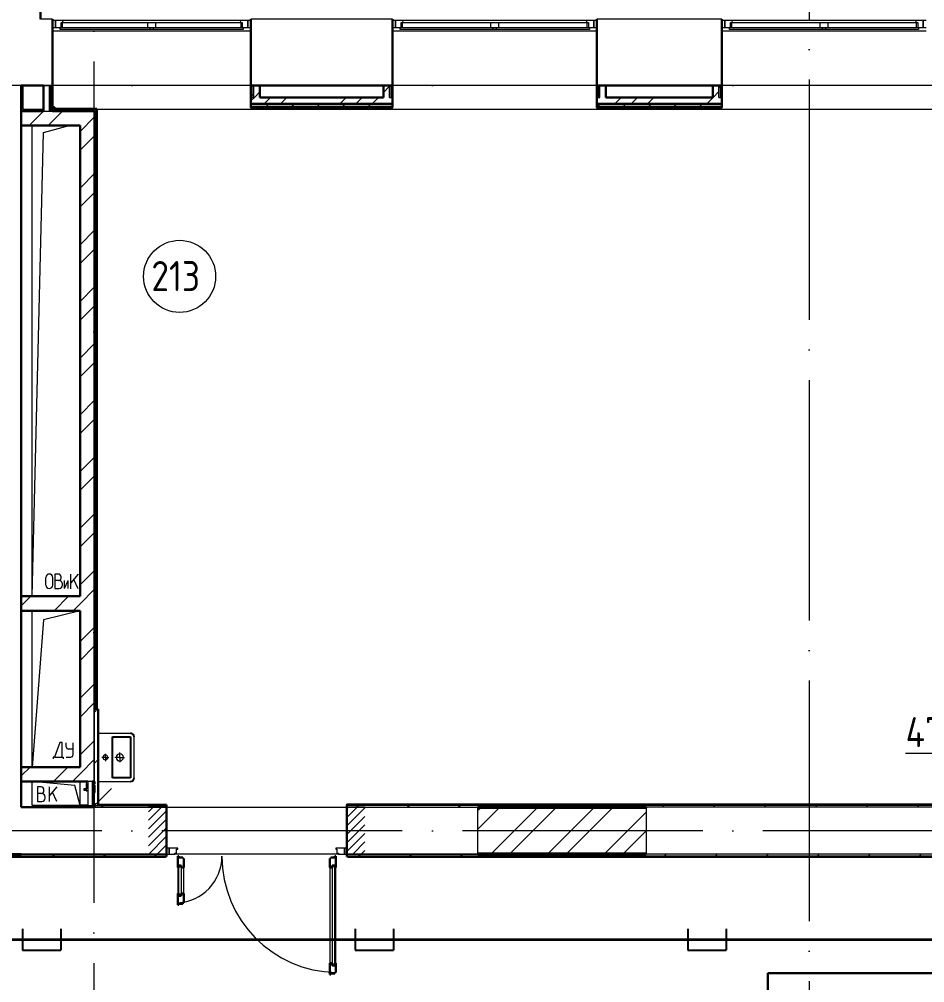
# Model space of a CAD drawing. Header units: millimetres. Extents: x -259793 to 503324, y -44556 to 93494.
# Drawn here: x 124865 to 132399, y -12900 to -4886 of the extents above; entities that cross this region are included whole.
import ezdxf
from ezdxf import colors
from ezdxf.entities.mleader import LeaderData, LeaderLine
from ezdxf.math import Vec2, Vec3

# ---------------------------------------------------------------- set-up
doc = ezdxf.new("R2010")
doc.units = ezdxf.units.MM
doc.linetypes.add('ADSK_Линия сетки', pattern=[25, 20, -2.5, 0, -2.5])
doc.linetypes.add('ADSK_Штриховая_ш2 п1_5', pattern=[4.5, 3, -1.5])
for name, color, linetype, lineweight in [('_ Окна', 7, 'Continuous', 9), ('RC-Выноски', 7, 'Continuous', 0), ('RC-Линии_связи-Адресные', 5, 'Continuous', 30), ('Двери', 252, 'Continuous', 9), ('Марки помещений', 252, 'Continuous', 20), ('Оборудование', 8, 'Continuous', 18), ('Ограждение', 252, 'Continuous', 9), ('Окна', 252, 'Continuous', 9), ('Оси', 252, 'Continuous', 9), ('Перекрытие', 252, 'Continuous', 18), ('Стены внутренние', 7, 'Continuous', 18), ('Стены наружные', 7, 'Continuous', 18), ('Стены штриховка', 7, 'Continuous', 9)]:
    doc.layers.add(name, color=color, linetype=linetype, lineweight=lineweight)
doc.layers.add('PDF _06 ТВ кабель эфирный', color=5, linetype='Continuous')
doc.layers.add('Узлы', color=7, linetype='Continuous')
doc.layers.add('Двери открывание', color=7, linetype='Continuous', lineweight=9, true_color=0xc0c0c0)
doc.styles.add('GOST Common_2', font='', dxfattribs={"width": 0.9, "height": 250})
doc.styles.add('Mipgost_5', font='', dxfattribs={"height": 250})
doc.styles.get('GOST Common_2').set_extended_font_data('GOST type B')
doc.styles.get('Mipgost_5').set_extended_font_data('Mipgost')

# ---------------------------------------------------------------- blocks, each defined once
blk = doc.blocks.new('2 этаж')
at = {"layer": 'Двери', "lineweight": 18, "true_color": 0x636466}
h = blk.add_hatch(dxfattribs=at)
h.set_pattern_fill('FP_2', color=251, angle=180, style=0, pattern_type=2)
h.set_pattern_definition([(225, (126956.006, -10039.253), (35.3553, -35.3553), [])])
h.paths.add_polyline_path([(127731, -10234.3), (127731, -9844.3), (127581, -9844.3), (127581, -10234.3)])
h.paths.add_polyline_path([(126081, -10234.3), (126081, -9844.3), (125931, -9844.3), (125931, -10234.3)])
at = {"color": 251, "lineweight": 18, "true_color": 0x636466}
for p, q in [((124961, -8089.3), (124961, -4174.3)), ((124961, -8089.3), (125056, -4232.4)), ((125056, -4232.4), (125269.3, -4174.3)), ((125075.7, -7995.3), (125075.7, -7932.7)), ((125133.1, -7995.3), (125133.1, -7932.7)), ((125179.9, -7904), (125149.9, -7904)), ((125149.9, -7904), (125149.9, -8024)), ((125203.2, -7937.3), (125203.2, -7927.3)), ((125344, -7906), (125284, -7977.5)), ((125284, -8026), (125284, -7906)), ((125183.2, -7957.3), (125149.9, -7957.3)), ((125213.2, -7997.3), (125213.2, -7987.3)), ((125232.3, -8024), (125261, -7957.3)), ((125232.3, -8024), (125232.3, -7957.3)), ((125261, -8024), (125261, -7957.3)), ((125344, -8026), (125308.1, -7948.9)), ((125149.9, -8024), (125186.5, -8024)), ((124961, -9509.3), (124961, -8209.3)), ((125361, -8209.3), (125055.6, -8285.4)), ((125055.6, -8285.4), (124961, -9509.3)), ((125191.7, -9306.7), (125147.8, -9426.6)), ((125211.3, -9306.7), (125191.7, -9306.7)), ((125211.2, -9426.7), (125211.3, -9306.7)), ((125245.4, -9340.1), (125245.5, -9306.8)), ((125302.8, -9360.2), (125265.4, -9360.2)), ((125302.7, -9406.9), (125302.9, -9306.9)), ((125137.8, -9426.6), (125137.8, -9441.6)), ((125147.8, -9426.6), (125137.8, -9426.6)), ((125147.8, -9426.6), (125211.2, -9426.7)), ((125211.2, -9426.7), (125221.2, -9426.8)), ((125221.2, -9426.8), (125221.1, -9441.8)), ((125245.3, -9426.8), (125282.7, -9426.9)), ((125315.8, -9664), (124961, -9629.3)), ((124961, -9829.3), (124961, -9629.3)), ((125037.2, -9675.5), (125007.2, -9675.5)), ((125007.2, -9675.5), (125007.2, -9795.5)), ((125167.2, -9675.5), (125107.2, -9747)), ((125107.2, -9795.5), (125107.2, -9675.5)), ((125361, -9829.3), (125315.8, -9664)), ((125040.5, -9728.8), (125007.2, -9728.8)), ((125060.5, -9708.8), (125060.5, -9698.8)), ((125070.5, -9768.8), (125070.5, -9758.8)), ((125167.2, -9795.5), (125131.2, -9718.4)), ((125361, -9829.3), (124961, -9829.3)), ((125007.2, -9795.5), (125043.8, -9795.5))]:
    blk.add_line(p, q, dxfattribs=at)
for centre, radius, start, end in [((125104.4, -7932.7), 28.7, 0, 180), ((125179.9, -7927.3), 23.3, 0, 90), ((125104.4, -7995.3), 28.7, 180, 0), ((125183.2, -7937.3), 20, 270, 0), ((125183.2, -7987.3), 30, 0, 90), ((125186.5, -7997.3), 26.7, 270, 0), ((125265.4, -9340.2), 20, 179.91297, 269.91297), ((125282.7, -9406.9), 20, 269.91297, 359.91297), ((125037.2, -9698.8), 23.3, 0, 90), ((125040.5, -9708.8), 20, 270, 0), ((125040.5, -9758.8), 30, 0, 90), ((125043.8, -9768.8), 26.7, 270, 0)]:
    blk.add_arc(centre, radius, start, end, dxfattribs=at)
at = {"layer": '_ Окна', "color": 251, "true_color": 0x636466}
for p, q in [((125156, -3299.3), (125131, -3299.3)), ((125131, -3357.3), (125156, -3357.3)), ((125156, -3357.3), (125156, -3299.3)), ((126781, -3299.3), (126756, -3299.3)), ((126756, -3299.3), (126756, -3357.3)), ((126756, -3357.3), (126781, -3357.3)), ((127986, -3299.3), (127961, -3299.3)), ((127961, -3357.3), (127986, -3357.3)), ((127986, -3357.3), (127986, -3299.3)), ((129661, -3299.3), (129636, -3299.3)), ((129636, -3299.3), (129636, -3357.3)), ((129636, -3357.3), (129661, -3357.3)), ((130726, -3299.3), (130701, -3299.3)), ((130701, -3357.3), (130726, -3357.3)), ((130726, -3357.3), (130726, -3299.3)), ((132401, -3299.3), (132376, -3299.3)), ((132376, -3299.3), (132376, -3357.3)), ((132376, -3357.3), (132401, -3357.3))]:
    blk.add_line(p, q, dxfattribs=at)
at = {"layer": '_ Окна', "color": 251, "lineweight": 18, "true_color": 0x636466}
for p, q in [((125215.5, -3299.3), (125156, -3299.3)), ((125156, -3299.3), (125156, -3357.3)), ((125156, -3357.3), (125194, -3357.3)), ((125202, -3357.3), (125202, -3316.3)), ((125202, -3316.3), (125214, -3316.3)), ((125220, -3316.3), (125215.5, -3299.3)), ((126696.6, -3299.3), (126692, -3316.3)), ((126756, -3299.3), (126696.6, -3299.3)), ((126698, -3316.3), (126710, -3316.3)), ((126710, -3316.3), (126710, -3357.3)), ((126718, -3357.3), (126756, -3357.3)), ((126756, -3357.3), (126756, -3299.3)), ((128045.5, -3299.3), (127986, -3299.3)), ((127986, -3299.3), (127986, -3357.3)), ((127986, -3357.3), (128024, -3357.3)), ((128032, -3357.3), (128032, -3316.3)), ((128032, -3316.3), (128044, -3316.3)), ((128050, -3316.3), (128045.5, -3299.3)), ((129576.6, -3299.3), (129572, -3316.3)), ((129636, -3299.3), (129576.6, -3299.3)), ((129578, -3316.3), (129590, -3316.3)), ((129590, -3316.3), (129590, -3357.3)), ((129598, -3357.3), (129636, -3357.3)), ((129636, -3357.3), (129636, -3299.3)), ((130785.5, -3299.3), (130726, -3299.3)), ((130726, -3299.3), (130726, -3357.3)), ((130726, -3357.3), (130764, -3357.3)), ((130772, -3357.3), (130772, -3316.3)), ((130772, -3316.3), (130784, -3316.3)), ((130790, -3316.3), (130785.5, -3299.3)), ((132316.6, -3299.3), (132312, -3316.3)), ((132376, -3299.3), (132316.6, -3299.3)), ((132318, -3316.3), (132330, -3316.3)), ((132330, -3316.3), (132330, -3357.3)), ((132338, -3357.3), (132376, -3357.3)), ((132376, -3357.3), (132376, -3299.3))]:
    blk.add_line(p, q, dxfattribs=at)
at = {"layer": 'Двери', "color": 251, "linetype": 'ADSK_Штриховая_ш2 п1_5', "true_color": 0x636466}
for p, q in [((126081, -9844.3), (125931, -9844.3)), ((126081, -10234.3), (126081, -9844.3)), ((127731, -9844.3), (127581, -9844.3)), ((127581, -9844.3), (127581, -10234.3)), ((125931, -10234.3), (126081, -10234.3)), ((127581, -10234.3), (127731, -10234.3))]:
    blk.add_line(p, q, dxfattribs=at)
at = {"layer": 'Двери', "color": 251, "true_color": 0x636466}
for p, q in [((126081, -10184.3), (126081, -10234.3)), ((126101, -10184.3), (126081, -10184.3)), ((126081, -10234.3), (126101, -10234.3)), ((126101, -10234.3), (126101, -10184.3)), ((126173, -10184.3), (126101, -10184.3)), ((126101, -10184.3), (126101, -10234.3)), ((126101, -10234.3), (126150, -10234.3)), ((126150, -10234.3), (126150, -10226.3)), ((126150, -10226.3), (126164, -10226.3)), ((126164, -10226.3), (126164, -10192.3)), ((126164, -10192.3), (126173, -10192.3)), ((126173, -10192.3), (126173, -10184.3)), ((127561, -10184.3), (127489, -10184.3)), ((127489, -10184.3), (127489, -10192.3)), ((127489, -10192.3), (127498, -10192.3)), ((127498, -10192.3), (127498, -10226.3)), ((127498, -10226.3), (127512, -10226.3)), ((127512, -10226.3), (127512, -10234.3)), ((127512, -10234.3), (127561, -10234.3)), ((127581, -10184.3), (127561, -10184.3)), ((127561, -10184.3), (127561, -10234.3)), ((127561, -10234.3), (127561, -10184.3)), ((127561, -10234.3), (127581, -10234.3)), ((127581, -10234.3), (127581, -10184.3)), ((126182, -10328.3), (126203, -10328.3)), ((126182, -10580.3), (126182, -10328.3)), ((126203, -10328.3), (126203, -10580.3)), ((127459, -10328.3), (127459, -11160.3)), ((127480, -10328.3), (127459, -10328.3)), ((127480, -11160.3), (127480, -10328.3)), ((126173, -10346.3), (126173, -10562.3)), ((126223, -10562.3), (126223, -10346.3)), ((127439, -10346.3), (127439, -11142.3)), ((127489, -11142.3), (127489, -10346.3)), ((126203, -10580.3), (126182, -10580.3)), ((127459, -11160.3), (127480, -11160.3))]:
    blk.add_line(p, q, dxfattribs=at)
at = {"layer": 'Двери', "color": 251, "lineweight": 30, "true_color": 0x636466}
for p, q in [((126181, -10252.3), (126173, -10252.3)), ((126173, -10252.3), (126173, -10346.3)), ((126181, -10261.3), (126181, -10252.3)), ((127489, -10252.3), (127481, -10252.3)), ((127481, -10252.3), (127481, -10261.3)), ((127489, -10346.3), (127489, -10252.3)), ((126215, -10261.3), (126181, -10261.3)), ((126182, -10328.3), (126182, -10346.3)), ((126203, -10328.3), (126182, -10328.3)), ((126203, -10346.3), (126203, -10328.3)), ((126215, -10270.3), (126215, -10261.3)), ((126223, -10270.3), (126215, -10270.3)), ((126223, -10346.3), (126223, -10270.3)), ((127447, -10270.3), (127439, -10270.3)), ((127439, -10270.3), (127439, -10346.3)), ((127447, -10261.3), (127447, -10270.3)), ((127481, -10261.3), (127447, -10261.3)), ((127459, -10346.3), (127459, -10328.3)), ((127459, -10328.3), (127480, -10328.3)), ((127480, -10328.3), (127480, -10346.3)), ((126182, -10346.3), (126173, -10346.3)), ((126223, -10346.3), (126203, -10346.3)), ((127439, -10346.3), (127459, -10346.3)), ((127480, -10346.3), (127489, -10346.3)), ((126173, -10562.3), (126173, -10656.3)), ((126182, -10562.3), (126173, -10562.3)), ((126182, -10580.3), (126182, -10562.3)), ((126203, -10562.3), (126203, -10580.3)), ((126223, -10562.3), (126203, -10562.3)), ((126223, -10638.3), (126223, -10562.3)), ((126173, -10656.3), (126181, -10656.3)), ((126181, -10656.3), (126181, -10647.3)), ((126181, -10647.3), (126215, -10647.3)), ((126203, -10580.3), (126182, -10580.3)), ((126215, -10647.3), (126215, -10638.3)), ((126215, -10638.3), (126223, -10638.3)), ((127439, -11142.3), (127439, -11236.3)), ((127439, -11142.3), (127459, -11142.3)), ((127459, -11142.3), (127459, -11160.3)), ((127459, -11160.3), (127480, -11160.3)), ((127480, -11142.3), (127489, -11142.3)), ((127480, -11160.3), (127480, -11142.3)), ((127481, -11227.3), (127481, -11218.3)), ((127481, -11218.3), (127489, -11218.3)), ((127489, -11218.3), (127489, -11142.3)), ((127439, -11236.3), (127447, -11236.3)), ((127447, -11236.3), (127447, -11227.3)), ((127447, -11227.3), (127481, -11227.3))]:
    blk.add_line(p, q, dxfattribs=at)
at = {"layer": 'Двери открывание', "color": 251, "true_color": 0x636466}
for centre, radius, start, end in [((126155, -10252.3), 386, 272.67279, 0), ((127507, -10252.3), 966, 180, 268.93231)]:
    blk.add_arc(centre, radius, start, end, dxfattribs=at)
at = {"layer": 'Марки помещений', "color": 251, "true_color": 0x636466}
blk.add_circle((126188.8, -5428.1), 300, dxfattribs=at)
at = {"layer": 'Оборудование', "color": 251, "true_color": 0x636466}
for p, q in [((125408.2, -9689.6), (125390.7, -9689.6)), ((125390.7, -9689.6), (125390.7, -9701.9)), ((125410.1, -9687.7), (125408.2, -9689.6)), ((125408.2, -9689.6), (125408.2, -9701.9)), ((125426, -9686.1), (125410.1, -9686.1)), ((125410.1, -9686.1), (125410.1, -9705.4)), ((125410.6, -9645.1), (125410.6, -9690.9)), ((125415.6, -9645.1), (125410.6, -9645.1)), ((125415.6, -9690.9), (125415.6, -9645.1)), ((125462.4, -9629.3), (125426, -9629.3)), ((125426, -9629.3), (125426, -9829.3)), ((125463.3, -9828.3), (125463.3, -9630.2)), ((125473.1, -9636.3), (125463.3, -9636.3)), ((125473.1, -9657.3), (125474.4, -9657.3)), ((125473.1, -9657.3), (125474.5, -9657.3)), ((125474, -9821.3), (125474, -9637.2)), ((125481, -9648.3), (125475.5, -9648.3)), ((125481, -9810.3), (125481, -9648.3)), ((125483, -9657.3), (125481, -9657.3)), ((125481, -9829.3), (125622.4, -9687.8)), ((125483, -9661.3), (125483, -9657.3)), ((125483, -9661.3), (125483, -9721.8)), ((125390.7, -9701.9), (125408.2, -9701.9)), ((125408.2, -9701.9), (125410.1, -9703.8)), ((125410.1, -9705.4), (125426, -9705.4)), ((125410.6, -9700.6), (125410.6, -9708.8)), ((125410.6, -9708.8), (125415.6, -9708.8)), ((125415.6, -9708.8), (125415.6, -9700.6)), ((125481, -9725.8), (125483, -9725.8)), ((125483, -9725.8), (125483, -9721.8)), ((125426, -9829.3), (125462.4, -9829.3)), ((125463.3, -9822.3), (125473.1, -9822.3)), ((125474.4, -9801.3), (125473.1, -9801.3)), ((125473.1, -9801.3), (125474.5, -9801.3)), ((125475.5, -9810.3), (125481, -9810.3))]:
    blk.add_line(p, q, dxfattribs=at)
for points, knots in [([(125463.3, -9630.2), (125463.3, -9630.1), (125463.3, -9630), (125463.2, -9629.8), (125463.2, -9629.7), (125463, -9629.5), (125462.9, -9629.4), (125462.6, -9629.3), (125462.5, -9629.3), (125462.4, -9629.3)], [0, 0, 0, 0, 0.166667, 0.25, 0.333333, 0.5, 0.666667, 0.833333, 1, 1, 1, 1]), ([(125474, -9637.2), (125474, -9637.1), (125474, -9637), (125473.9, -9636.8), (125473.9, -9636.7), (125473.8, -9636.6), (125473.7, -9636.5), (125473.5, -9636.4), (125473.3, -9636.3), (125473.1, -9636.3), (125473.1, -9636.3)], [0, 0, 0, 0, 0.166667, 0.25, 0.333333, 0.416667, 0.541667, 0.666667, 0.833333, 1, 1, 1, 1]), ([(125475.5, -9648.3), (125475.4, -9648.3), (125475.2, -9648.2), (125475, -9648.1), (125474.8, -9648.1), (125474.6, -9647.9), (125474.5, -9647.8), (125474.3, -9647.7), (125474.2, -9647.5), (125474.1, -9647.3), (125474, -9647.1), (125474, -9646.9), (125474, -9646.7)], [0, 0, 0, 0, 0.166667, 0.25, 0.333333, 0.416667, 0.5, 0.583333, 0.666667, 0.75, 0.833333, 1, 1, 1, 1]), ([(125462.4, -9829.3), (125462.5, -9829.3), (125462.6, -9829.2), (125462.9, -9829.1), (125463, -9829), (125463.2, -9828.8), (125463.2, -9828.7), (125463.3, -9828.5), (125463.3, -9828.4), (125463.3, -9828.3)], [-1, -1, -1, -1, -0.833333, -0.666667, -0.5, -0.333333, -0.25, -0.166667, 0, 0, 0, 0]), ([(125473.1, -9822.3), (125473.1, -9822.3), (125473.3, -9822.2), (125473.5, -9822.1), (125473.7, -9822), (125473.8, -9821.9), (125473.9, -9821.8), (125473.9, -9821.7), (125474, -9821.5), (125474, -9821.4), (125474, -9821.3)], [-1, -1, -1, -1, -0.833333, -0.666667, -0.541667, -0.416667, -0.333333, -0.25, -0.166667, 0, 0, 0, 0]), ([(125474, -9811.8), (125474, -9811.7), (125474, -9811.5), (125474.1, -9811.2), (125474.2, -9811), (125474.3, -9810.9), (125474.5, -9810.7), (125474.6, -9810.6), (125474.8, -9810.5), (125475, -9810.4), (125475.2, -9810.3), (125475.4, -9810.3), (125475.5, -9810.3)], [-1, -1, -1, -1, -0.833333, -0.75, -0.666667, -0.583333, -0.5, -0.416667, -0.333333, -0.25, -0.166667, 0, 0, 0, 0])]:
    blk.add_open_spline(points, degree=3, knots=knots, dxfattribs=at)
at = {"layer": 'Ограждение', "color": 251, "true_color": 0x636466}
for p, q in [((126781, -3389.3), (125131, -3389.3)), ((129661, -3389.3), (127961, -3389.3)), ((132401, -3389.3), (130701, -3389.3)), ((124886, -4039.3), (124886, -3839.3)), ((126781, -3839.3), (125131, -3839.3)), ((129661, -3839.3), (127961, -3839.3)), ((132401, -3839.3), (130701, -3839.3)), ((125056, -4039.3), (124886, -4039.3)), ((133346.3, -4039.3), (125501, -4039.3)), ((126781, -4039.3), (125501, -4039.3)), ((125506, -9029.3), (125506, -4039.3)), ((126781, -4024.3), (126781, -4039.3)), ((127961, -4039.3), (127961, -4024.3)), ((129661, -4039.3), (127961, -4039.3)), ((129661, -4024.3), (129661, -4039.3)), ((130701, -4039.3), (130701, -4024.3)), ((132401, -4039.3), (130701, -4039.3)), ((127581, -9824.3), (127581, -9819.3)), ((133341.3, -9819.3), (127581, -9819.3)), ((126071, -10254.2), (126071, -10259.3)), ((127591, -10259.3), (127591, -10254.2)), ((123436, -10259.3), (126071, -10259.3)), ((127591, -10259.3), (133836, -10259.3))]:
    blk.add_line(p, q, dxfattribs=at)
at = {"layer": 'Окна', "color": 251, "true_color": 0x636466}
for p, q in [((125194, -3357.3), (125941, -3357.3)), ((125194, -3374.3), (125194, -3357.3)), ((125214, -3316.3), (125921, -3316.3)), ((125214, -3357.3), (125214, -3316.3)), ((126696.6, -3299.3), (125215.5, -3299.3)), ((125921, -3316.3), (125991, -3316.3)), ((125921, -3316.3), (125921, -3357.3)), ((125941, -3357.3), (125971, -3357.3)), ((125941, -3357.3), (125941, -3374.3)), ((125971, -3357.3), (126718, -3357.3)), ((125971, -3374.3), (125971, -3357.3)), ((125991, -3316.3), (126698, -3316.3)), ((125991, -3357.3), (125991, -3316.3)), ((126698, -3316.3), (126698, -3357.3)), ((126718, -3357.3), (126718, -3374.3)), ((128024, -3357.3), (128796, -3357.3)), ((128024, -3374.3), (128024, -3357.3)), ((128044, -3316.3), (128776, -3316.3)), ((128044, -3357.3), (128044, -3316.3)), ((129576.6, -3299.3), (128045.5, -3299.3)), ((128776, -3316.3), (128846, -3316.3)), ((128776, -3316.3), (128776, -3357.3)), ((128796, -3357.3), (128826, -3357.3)), ((128796, -3357.3), (128796, -3374.3)), ((128826, -3357.3), (129598, -3357.3)), ((128826, -3374.3), (128826, -3357.3)), ((128846, -3316.3), (129578, -3316.3)), ((128846, -3357.3), (128846, -3316.3)), ((129578, -3316.3), (129578, -3357.3)), ((129598, -3357.3), (129598, -3374.3)), ((130764, -3357.3), (131536, -3357.3)), ((130764, -3374.3), (130764, -3357.3)), ((130784, -3316.3), (131516, -3316.3)), ((130784, -3357.3), (130784, -3316.3)), ((132316.6, -3299.3), (130785.5, -3299.3)), ((131516, -3316.3), (131586, -3316.3)), ((131516, -3316.3), (131516, -3357.3)), ((131536, -3357.3), (131566, -3357.3)), ((131536, -3357.3), (131536, -3374.3)), ((131566, -3357.3), (132338, -3357.3)), ((131566, -3374.3), (131566, -3357.3)), ((131586, -3316.3), (132318, -3316.3)), ((131586, -3357.3), (131586, -3316.3)), ((132318, -3316.3), (132318, -3357.3)), ((132338, -3357.3), (132338, -3374.3)), ((125941, -3374.3), (125194, -3374.3)), ((125971, -3374.3), (125941, -3374.3)), ((126718, -3374.3), (125971, -3374.3)), ((128796, -3374.3), (128024, -3374.3)), ((128826, -3374.3), (128796, -3374.3)), ((129598, -3374.3), (128826, -3374.3)), ((131536, -3374.3), (130764, -3374.3)), ((131566, -3374.3), (131536, -3374.3)), ((132338, -3374.3), (131566, -3374.3))]:
    blk.add_line(p, q, dxfattribs=at)
at = {"layer": 'Оси', "color": 251, "linetype": 'ADSK_Линия сетки', "ltscale": 100, "true_color": 0x636466}
for p, q in [((131426, 33711.4), (131426, -32265.4)), ((125476, -1139.3), (125476, -32265.4)), ((170543.3, -3839.3), (93565.9, -3839.3)), ((170543.3, -10039.3), (93565.9, -10039.3))]:
    blk.add_line(p, q, dxfattribs=at)
at = {"layer": 'Перекрытие', "color": 251, "ltscale": 100, "true_color": 0x636466}
for p, q in [((124961, -8089.3), (124961, -4174.3)), ((124961, -9509.3), (124961, -8209.3)), ((124961, -9829.3), (124961, -9629.3)), ((125361, -9829.3), (124961, -9829.3))]:
    blk.add_line(p, q, dxfattribs=at)
at = {"layer": 'Стены внутренние', "color": 251, "lineweight": 30, "true_color": 0x636466}
for p, q in [((125031, -3289.3), (125031, -3137.3)), ((125131, -3839.3), (125131, -3289.3)), ((126781, -3289.3), (126781, -3839.3)), ((127961, -3839.3), (127961, -3289.3)), ((129661, -3289.3), (129661, -3839.3)), ((130701, -3839.3), (130701, -3289.3)), ((125056, -3839.3), (124871, -3839.3)), ((124871, -4054.3), (124871, -3839.3)), ((126856, -3839.3), (127886, -3839.3)), ((129736, -3839.3), (130626, -3839.3)), ((124871, -8089.3), (124871, -4174.3)), ((124871, -9509.3), (124871, -8209.3)), ((124871, -9844.3), (124871, -9629.3)), ((125361, -9844.3), (124871, -9844.3)), ((126081, -10234.3), (126081, -9844.3)), ((127581, -9844.3), (127581, -10234.3)), ((128671, -9849.3), (128671, -9844.3)), ((130071, -9844.3), (130071, -9849.3)), ((124481, -10234.3), (124871, -10234.3)), ((128671, -10234.3), (128671, -10229.3)), ((130071, -10229.3), (130071, -10234.3))]:
    blk.add_line(p, q, dxfattribs=at)
at = {"layer": 'Стены внутренние', "color": 251, "true_color": 0x636466}
for p, q in [((125131, -3289.3), (125031, -3289.3)), ((127961, -3289.3), (126781, -3289.3)), ((130701, -3289.3), (129661, -3289.3)), ((125056, -3839.3), (125131, -3839.3)), ((126081, -9844.3), (127581, -9844.3)), ((128671, -10229.3), (128671, -9849.3)), ((133366.3, -9844.3), (130071, -9844.3)), ((130071, -9849.3), (130071, -10229.3)), ((124871, -10234.3), (126081, -10234.3)), ((127512, -10234.3), (126150, -10234.3)), ((127581, -10234.3), (128671, -10234.3))]:
    blk.add_line(p, q, dxfattribs=at)
at = {"layer": 'Стены наружные', "color": 251, "true_color": 0x636466}
for p, q in [((124878.5, -3839.3), (124878.5, -3854.3)), ((124886, -3854.3), (124878.5, -3854.3)), ((125361, -9829.3), (125361, -9629.3)), ((125481, -9844.3), (126081, -9844.3)), ((127581, -9844.3), (128671, -9844.3)), ((126081, -10234.3), (124871, -10234.3)), ((128671, -10234.3), (127581, -10234.3)), ((133836, -10234.3), (130071, -10234.3))]:
    blk.add_line(p, q, dxfattribs=at)
at = {"layer": 'Стены наружные', "color": 251, "lineweight": 30, "true_color": 0x636466}
for p, q in [((125056, -3839.3), (125056, -4054.3)), ((125131, -3839.3), (125131, -4054.3)), ((126781, -3839.3), (126781, -4024.3)), ((126856, -3839.3), (126781, -3839.3)), ((126856, -3939.3), (126856, -3839.3)), ((127886, -3839.3), (127886, -3939.3)), ((127961, -3839.3), (127886, -3839.3)), ((127961, -4024.3), (127961, -3839.3)), ((129661, -3839.3), (129661, -4024.3)), ((129736, -3839.3), (129661, -3839.3)), ((129736, -3939.3), (129736, -3839.3)), ((130626, -3839.3), (130626, -3939.3)), ((130701, -3839.3), (130626, -3839.3)), ((130701, -4024.3), (130701, -3839.3)), ((127886, -3939.3), (126856, -3939.3)), ((130626, -3939.3), (129736, -3939.3)), ((125056, -4054.3), (124871, -4054.3)), ((124871, -4054.3), (124871, -4174.3)), ((125146, -4019.3), (125131, -4019.3)), ((125481, -4054.3), (125131, -4054.3)), ((125146, -4019.3), (125146, -4039.3)), ((125151, -4024.3), (125146, -4024.3)), ((125496, -4039.3), (125146, -4039.3)), ((125151, -4034.3), (125151, -4024.3)), ((125501, -4034.3), (125151, -4034.3)), ((125481, -9029.3), (125481, -4054.3)), ((125496, -9029.3), (125496, -4039.3)), ((125501, -9029.3), (125501, -4034.3)), ((126781, -4024.3), (127961, -4024.3)), ((129661, -4024.3), (130701, -4024.3)), ((124871, -4174.3), (125361, -4174.3)), ((125361, -4174.3), (125361, -8089.3)), ((125361, -8089.3), (124871, -8089.3)), ((124871, -8089.3), (124871, -8209.3)), ((124871, -8209.3), (125361, -8209.3)), ((125361, -8209.3), (125361, -9509.3)), ((125511, -9029.3), (125501, -9029.3)), ((125511, -9824.3), (125511, -9029.3)), ((125361, -9509.3), (124871, -9509.3)), ((124871, -9509.3), (124871, -9629.3)), ((124871, -9629.3), (125426, -9629.3)), ((125462.6, -9629.3), (125481, -9629.3)), ((125481, -9629.3), (125481, -9648.3)), ((125361, -9829.3), (125361, -9844.3)), ((125426, -9829.3), (125361, -9829.3)), ((125361, -9844.3), (125481, -9844.3)), ((125481, -9829.3), (125462.6, -9829.3)), ((125481, -9810.3), (125481, -9844.3)), ((126081, -9824.3), (125511, -9824.3)), ((126081, -9844.3), (126081, -9824.3)), ((127581, -9824.3), (127581, -9844.3)), ((133346.3, -9824.3), (127581, -9824.3)), ((128671, -9844.3), (130071, -9844.3)), ((130071, -9849.3), (128671, -9849.3)), ((123441, -10254.3), (126081, -10254.3)), ((124871, -10234.3), (124452, -10234.3)), ((126081, -10254.3), (126081, -10234.3)), ((127581, -10234.3), (127581, -10254.3)), ((127581, -10254.3), (133836, -10254.3)), ((128671, -10229.3), (130071, -10229.3)), ((130071, -10234.3), (128671, -10234.3))]:
    blk.add_line(p, q, dxfattribs=at)
at = {"layer": 'Стены наружные', "color": 251, "linetype": 'Continuous', "lineweight": 9, "true_color": 0x636466}
for p, q in [((130676, -3856.8), (130688.5, -3844.3)), ((130688.5, -3844.3), (130693.6, -3839.3)), ((125106, -3911.4), (125118.5, -3898.9)), ((125118.5, -3898.9), (125131, -3886.4)), ((126781, -3933.4), (126793.5, -3920.9)), ((126793.5, -3920.9), (126806, -3908.4)), ((126810.7, -3939.3), (126856, -3893.9)), ((127886, -3897.1), (127936, -3847.1)), ((130627.3, -3939.3), (130676, -3890.5)), ((126781, -3968.9), (126810.7, -3939.3)), ((126895.6, -3989.3), (126945.6, -3939.3)), ((126912.3, -4014.3), (126924.8, -4001.8)), ((126924.8, -4001.8), (126937.3, -3989.3)), ((127030.5, -3989.3), (127080.5, -3939.3)), ((127124.5, -4014.3), (127137, -4001.8)), ((127137, -4001.8), (127149.5, -3989.3)), ((127336.6, -4014.3), (127349.1, -4001.8)), ((127349.1, -4001.8), (127361.6, -3989.3)), ((127524, -3989.3), (127574, -3939.3)), ((127548.7, -4014.3), (127561.2, -4001.8)), ((127561.2, -4001.8), (127573.7, -3989.3)), ((127658.9, -3989.3), (127708.9, -3939.3)), ((127760.9, -4014.3), (127773.4, -4001.8)), ((127773.4, -4001.8), (127785.9, -3989.3)), ((127793.9, -3989.3), (127843.9, -3939.3)), ((129670, -4014.3), (129682.5, -4001.8)), ((129682.5, -4001.8), (129695, -3989.3)), ((129814, -3989.3), (129864, -3939.3)), ((129882.2, -4014.3), (129894.7, -4001.8)), ((129894.7, -4001.8), (129907.2, -3989.3)), ((129948.9, -3989.3), (129998.9, -3939.3)), ((130083.8, -3989.3), (130133.8, -3939.3)), ((130094.3, -4014.3), (130106.8, -4001.8)), ((130106.8, -4001.8), (130119.3, -3989.3)), ((130306.4, -4014.3), (130318.9, -4001.8)), ((130318.9, -4001.8), (130331.4, -3989.3)), ((130518.6, -4014.3), (130531.1, -4001.8)), ((130531.1, -4001.8), (130543.6, -3989.3)), ((130577.3, -3989.3), (130627.3, -3939.3)), ((124937, -4174.3), (125057, -4054.3)), ((125094.2, -4174.3), (125214.2, -4054.3)), ((125190.3, -4039.3), (125195.3, -4034.3)), ((125261, -4039.3), (125266, -4034.3)), ((125331.7, -4039.3), (125336.7, -4034.3)), ((125402.4, -4039.3), (125407.4, -4034.3)), ((125473.1, -4039.3), (125478.1, -4034.3)), ((125496, -4087.1), (125501, -4082.1)), ((126831.6, -4024.3), (126836.6, -4019.3)), ((126902.3, -4024.3), (126907.3, -4019.3)), ((126973, -4024.3), (126978, -4019.3)), ((127043.7, -4024.3), (127048.7, -4019.3)), ((127114.5, -4024.3), (127119.5, -4019.3)), ((127119.5, -4019.3), (127124.5, -4014.3)), ((127185.2, -4024.3), (127190.2, -4019.3)), ((127255.9, -4024.3), (127260.9, -4019.3)), ((127326.6, -4024.3), (127331.6, -4019.3)), ((127397.3, -4024.3), (127402.3, -4019.3)), ((127468, -4024.3), (127473, -4019.3)), ((127538.7, -4024.3), (127543.7, -4019.3)), ((127543.7, -4019.3), (127548.7, -4014.3)), ((127609.4, -4024.3), (127614.4, -4019.3)), ((127680.1, -4024.3), (127685.1, -4019.3)), ((127750.9, -4024.3), (127755.9, -4019.3)), ((127821.6, -4024.3), (127826.6, -4019.3)), ((127892.3, -4024.3), (127897.3, -4019.3)), ((129661, -4023.3), (129665, -4019.3)), ((129665, -4019.3), (129670, -4014.3)), ((129730.8, -4024.3), (129735.8, -4019.3)), ((129801.5, -4024.3), (129806.5, -4019.3)), ((129872.2, -4024.3), (129877.2, -4019.3)), ((129942.9, -4024.3), (129947.9, -4019.3)), ((130013.6, -4024.3), (130018.6, -4019.3)), ((130084.3, -4024.3), (130089.3, -4019.3)), ((130089.3, -4019.3), (130094.3, -4014.3)), ((130155, -4024.3), (130160, -4019.3)), ((130225.7, -4024.3), (130230.7, -4019.3)), ((130296.4, -4024.3), (130301.4, -4019.3)), ((130367.2, -4024.3), (130372.2, -4019.3)), ((130437.9, -4024.3), (130442.9, -4019.3)), ((130508.6, -4024.3), (130513.6, -4019.3)), ((130513.6, -4019.3), (130518.6, -4014.3)), ((130579.3, -4024.3), (130584.3, -4019.3)), ((130650, -4024.3), (130655, -4019.3)), ((125361, -4221.7), (125481, -4101.7)), ((125496, -4157.8), (125501, -4152.8)), ((125496, -4228.5), (125501, -4223.5)), ((125361, -4378.9), (125481, -4258.9)), ((125496, -4299.2), (125501, -4294.2)), ((125496, -4369.9), (125501, -4364.9)), ((125496, -4440.6), (125501, -4435.6)), ((125496, -4511.3), (125501, -4506.3)), ((125361, -4693.2), (125481, -4573.2)), ((125496, -4582), (125501, -4577)), ((125496, -4652.8), (125501, -4647.8)), ((125496, -4723.5), (125501, -4718.5)), ((125361, -4850.3), (125481, -4730.3)), ((125496, -4794.2), (125501, -4789.2)), ((125496, -4864.9), (125501, -4859.9)), ((125496, -4935.6), (125501, -4930.6)), ((125361, -5164.6), (125481, -5044.6)), ((125496, -5006.3), (125501, -5001.3)), ((125496, -5077), (125501, -5072)), ((125361, -5321.8), (125481, -5201.8)), ((125496, -5147.7), (125501, -5142.7)), ((125496, -5218.4), (125501, -5213.4)), ((125496, -5289.2), (125501, -5284.2)), ((125496, -5359.9), (125501, -5354.9)), ((125496, -5430.6), (125501, -5425.6)), ((125361, -5636.1), (125481, -5516.1)), ((125496, -5501.3), (125501, -5496.3)), ((125496, -5572), (125501, -5567)), ((125361, -5793.3), (125481, -5673.3)), ((125496, -5642.7), (125501, -5637.7)), ((125496, -5713.4), (125501, -5708.4)), ((125496, -5784.1), (125501, -5779.1)), ((125496, -5854.8), (125501, -5849.8)), ((125496, -5925.5), (125501, -5920.5)), ((125361, -6107.6), (125481, -5987.6)), ((125496, -5996.3), (125501, -5991.3)), ((125496, -6067), (125501, -6062)), ((125361, -6264.7), (125481, -6144.7)), ((125496, -6137.7), (125501, -6132.7)), ((125496, -6208.4), (125501, -6203.4)), ((125496, -6279.1), (125501, -6274.1)), ((125496, -6349.8), (125501, -6344.8)), ((125361, -6579), (125481, -6459)), ((125496, -6420.5), (125501, -6415.5)), ((125496, -6491.2), (125501, -6486.2)), ((125496, -6561.9), (125501, -6556.9)), ((125361, -6736.2), (125481, -6616.2)), ((125496, -6632.7), (125501, -6627.7)), ((125496, -6703.4), (125501, -6698.4)), ((125496, -6774.1), (125501, -6769.1)), ((125496, -6844.8), (125501, -6839.8)), ((125361, -7050.5), (125481, -6930.5)), ((125496, -6915.5), (125501, -6910.5)), ((125496, -6986.2), (125501, -6981.2)), ((125496, -7056.9), (125501, -7051.9)), ((125361, -7207.7), (125481, -7087.7)), ((125496, -7127.6), (125501, -7122.6)), ((125496, -7198.3), (125501, -7193.3)), ((125496, -7269.1), (125501, -7264.1)), ((125496, -7339.8), (125501, -7334.8)), ((125361, -7522), (125481, -7402)), ((125496, -7410.5), (125501, -7405.5)), ((125496, -7481.2), (125501, -7476.2)), ((125361, -7679.1), (125481, -7559.1)), ((125496, -7551.9), (125501, -7546.9)), ((125496, -7622.6), (125501, -7617.6)), ((125496, -7693.3), (125501, -7688.3)), ((125496, -7764), (125501, -7759)), ((125496, -7834.7), (125501, -7829.7)), ((125361, -7993.4), (125481, -7873.4)), ((125496, -7905.4), (125501, -7900.4)), ((125496, -7976.2), (125501, -7971.2)), ((124871, -8169.1), (124950.9, -8089.3)), ((125145.2, -8209.3), (125265.2, -8089.3)), ((125361, -8150.6), (125481, -8030.6)), ((125496, -8046.9), (125501, -8041.9)), ((125302.3, -8209.3), (125361, -8150.6)), ((125496, -8117.6), (125501, -8112.6)), ((125496, -8188.3), (125501, -8183.3)), ((125496, -8259), (125501, -8254)), ((125496, -8329.7), (125501, -8324.7)), ((125361, -8464.9), (125481, -8344.9)), ((125496, -8400.4), (125501, -8395.4)), ((125496, -8471.1), (125501, -8466.1)), ((125361, -8622), (125481, -8502)), ((125496, -8541.8), (125501, -8536.8)), ((125496, -8612.6), (125501, -8607.6)), ((125496, -8683.3), (125501, -8678.3)), ((125496, -8754), (125501, -8749)), ((125361, -8936.4), (125481, -8816.4)), ((125496, -8824.7), (125501, -8819.7)), ((125496, -8895.4), (125501, -8890.4)), ((125361, -9093.5), (125481, -8973.5)), ((125496, -8966.1), (125501, -8961.1)), ((125481, -9051.8), (125503.6, -9029.3)), ((125361, -9407.8), (125481, -9287.8)), ((125361, -9565), (125481, -9445)), ((125481, -9476.1), (125511, -9446.1)), ((124871, -9583.5), (124945.3, -9509.3)), ((125139.6, -9629.3), (125259.6, -9509.3)), ((125296.7, -9629.3), (125361, -9565)), ((125396, -9844.3), (125411, -9829.3)), ((125537.1, -9844.3), (125552.1, -9829.3)), ((125552.1, -9829.3), (125557.1, -9824.3)), ((125622.8, -9829.3), (125627.8, -9824.3)), ((125693.5, -9829.3), (125698.5, -9824.3)), ((125764.2, -9829.3), (125769.2, -9824.3)), ((125834.9, -9829.3), (125839.9, -9824.3)), ((125905.7, -9829.3), (125910.7, -9824.3)), ((125961.4, -9844.3), (125976.4, -9829.3)), ((125976.4, -9829.3), (125981.4, -9824.3)), ((126047.1, -9829.3), (126052.1, -9824.3)), ((127602.7, -9829.3), (127607.7, -9824.3)), ((127658.4, -9844.3), (127673.4, -9829.3)), ((127673.4, -9829.3), (127678.4, -9824.3)), ((127744.1, -9829.3), (127749.1, -9824.3)), ((127814.8, -9829.3), (127819.8, -9824.3)), ((127885.6, -9829.3), (127890.6, -9824.3)), ((127956.3, -9829.3), (127961.3, -9824.3)), ((128027, -9829.3), (128032, -9824.3)), ((128082.7, -9844.3), (128097.7, -9829.3)), ((128097.7, -9829.3), (128102.7, -9824.3)), ((128168.4, -9829.3), (128173.4, -9824.3)), ((128239.1, -9829.3), (128244.1, -9824.3)), ((128309.8, -9829.3), (128314.8, -9824.3)), ((128380.5, -9829.3), (128385.5, -9824.3)), ((128451.2, -9829.3), (128456.2, -9824.3)), ((128506.9, -9844.3), (128521.9, -9829.3)), ((128521.9, -9829.3), (128526.9, -9824.3)), ((128592.7, -9829.3), (128597.7, -9824.3)), ((128663.4, -9829.3), (128668.4, -9824.3)), ((128671, -9869.5), (128691.3, -9849.3)), ((128671, -10026.7), (128848.4, -9849.3)), ((128734.1, -9829.3), (128739.1, -9824.3)), ((128782.7, -10229.3), (129162.7, -9849.3)), ((128804.8, -9829.3), (128809.8, -9824.3)), ((128875.5, -9829.3), (128880.5, -9824.3)), ((128931.2, -9844.3), (128946.2, -9829.3)), ((128939.9, -10229.3), (129319.9, -9849.3)), ((128946.2, -9829.3), (128951.2, -9824.3)), ((129016.9, -9829.3), (129021.9, -9824.3)), ((129087.6, -9829.3), (129092.6, -9824.3)), ((129158.3, -9829.3), (129163.3, -9824.3)), ((129229.1, -9829.3), (129234.1, -9824.3)), ((129254.2, -10229.3), (129634.2, -9849.3)), ((129299.8, -9829.3), (129304.8, -9824.3)), ((129355.5, -9844.3), (129370.5, -9829.3)), ((129370.5, -9829.3), (129375.5, -9824.3)), ((129411.4, -10229.3), (129791.4, -9849.3)), ((129441.2, -9829.3), (129446.2, -9824.3)), ((129511.9, -9829.3), (129516.9, -9824.3)), ((129582.6, -9829.3), (129587.6, -9824.3)), ((129653.3, -9829.3), (129658.3, -9824.3)), ((129724, -9829.3), (129729, -9824.3)), ((129779.7, -9844.3), (129794.7, -9829.3)), ((129794.7, -9829.3), (129799.7, -9824.3)), ((129865.5, -9829.3), (129870.5, -9824.3)), ((129936.2, -9829.3), (129941.2, -9824.3)), ((130006.9, -9829.3), (130011.9, -9824.3)), ((130077.6, -9829.3), (130082.6, -9824.3)), ((130148.3, -9829.3), (130153.3, -9824.3)), ((130204, -9844.3), (130219, -9829.3)), ((130219, -9829.3), (130224, -9824.3)), ((130289.7, -9829.3), (130294.7, -9824.3)), ((130360.4, -9829.3), (130365.4, -9824.3)), ((130431.1, -9829.3), (130436.1, -9824.3)), ((130501.8, -9829.3), (130506.8, -9824.3)), ((130572.6, -9829.3), (130577.6, -9824.3)), ((130628.3, -9844.3), (130643.3, -9829.3)), ((130643.3, -9829.3), (130648.3, -9824.3)), ((130714, -9829.3), (130719, -9824.3)), ((130784.7, -9829.3), (130789.7, -9824.3)), ((130855.4, -9829.3), (130860.4, -9824.3)), ((130926.1, -9829.3), (130931.1, -9824.3)), ((130996.8, -9829.3), (131001.8, -9824.3)), ((131052.5, -9844.3), (131067.5, -9829.3)), ((131067.5, -9829.3), (131072.5, -9824.3)), ((131138.2, -9829.3), (131143.2, -9824.3)), ((131209, -9829.3), (131214, -9824.3)), ((131279.7, -9829.3), (131284.7, -9824.3)), ((131350.4, -9829.3), (131355.4, -9824.3)), ((131421.1, -9829.3), (131426.1, -9824.3)), ((131476.8, -9844.3), (131491.8, -9829.3)), ((131491.8, -9829.3), (131496.8, -9824.3)), ((131562.5, -9829.3), (131567.5, -9824.3)), ((131633.2, -9829.3), (131638.2, -9824.3)), ((131703.9, -9829.3), (131708.9, -9824.3)), ((131774.6, -9829.3), (131779.6, -9824.3)), ((131845.4, -9829.3), (131850.4, -9824.3)), ((131901.1, -9844.3), (131916.1, -9829.3)), ((131916.1, -9829.3), (131921.1, -9824.3)), ((131986.8, -9829.3), (131991.8, -9824.3)), ((132057.5, -9829.3), (132062.5, -9824.3)), ((132128.2, -9829.3), (132133.2, -9824.3)), ((132198.9, -9829.3), (132203.9, -9824.3)), ((132269.6, -9829.3), (132274.6, -9824.3)), ((132325.3, -9844.3), (132340.3, -9829.3)), ((132340.3, -9829.3), (132345.3, -9824.3)), ((129725.7, -10229.3), (130071, -9883.9)), ((129882.8, -10229.3), (130071, -10041.1)), ((124915, -10254.3), (124920, -10249.3)), ((124985.7, -10254.3), (124990.7, -10249.3)), ((125056.4, -10254.3), (125061.4, -10249.3)), ((125127.1, -10254.3), (125132.1, -10249.3)), ((125132.1, -10249.3), (125147.1, -10234.3)), ((125197.8, -10254.3), (125202.8, -10249.3)), ((125268.5, -10254.3), (125273.5, -10249.3)), ((125339.2, -10254.3), (125344.2, -10249.3)), ((125409.9, -10254.3), (125414.9, -10249.3)), ((125480.7, -10254.3), (125485.7, -10249.3)), ((125551.4, -10254.3), (125556.4, -10249.3)), ((125556.4, -10249.3), (125571.4, -10234.3)), ((125622.1, -10254.3), (125627.1, -10249.3)), ((125692.8, -10254.3), (125697.8, -10249.3)), ((125763.5, -10254.3), (125768.5, -10249.3)), ((125834.2, -10254.3), (125839.2, -10249.3)), ((125904.9, -10254.3), (125909.9, -10249.3)), ((125975.6, -10254.3), (125980.6, -10249.3)), ((125980.6, -10249.3), (125995.6, -10234.3)), ((126046.3, -10254.3), (126051.3, -10249.3)), ((127602, -10254.3), (127607, -10249.3)), ((127672.7, -10254.3), (127677.7, -10249.3)), ((127677.7, -10249.3), (127692.7, -10234.3)), ((127743.4, -10254.3), (127748.4, -10249.3)), ((127814.1, -10254.3), (127819.1, -10249.3)), ((127884.8, -10254.3), (127889.8, -10249.3)), ((127955.5, -10254.3), (127960.5, -10249.3)), ((128026.2, -10254.3), (128031.2, -10249.3)), ((128096.9, -10254.3), (128101.9, -10249.3)), ((128101.9, -10249.3), (128116.9, -10234.3)), ((128167.7, -10254.3), (128172.7, -10249.3)), ((128238.4, -10254.3), (128243.4, -10249.3)), ((128309.1, -10254.3), (128314.1, -10249.3)), ((128379.8, -10254.3), (128384.8, -10249.3)), ((128450.5, -10254.3), (128455.5, -10249.3)), ((128521.2, -10254.3), (128526.2, -10249.3)), ((128526.2, -10249.3), (128541.2, -10234.3)), ((128591.9, -10254.3), (128596.9, -10249.3)), ((128662.6, -10254.3), (128667.6, -10249.3)), ((128733.3, -10254.3), (128738.3, -10249.3)), ((128804.1, -10254.3), (128809.1, -10249.3)), ((128874.8, -10254.3), (128879.8, -10249.3)), ((128945.5, -10254.3), (128950.5, -10249.3)), ((128950.5, -10249.3), (128965.5, -10234.3)), ((129016.2, -10254.3), (129021.2, -10249.3)), ((129086.9, -10254.3), (129091.9, -10249.3)), ((129157.6, -10254.3), (129162.6, -10249.3)), ((129228.3, -10254.3), (129233.3, -10249.3)), ((129299, -10254.3), (129304, -10249.3)), ((129369.7, -10254.3), (129374.7, -10249.3)), ((129374.7, -10249.3), (129389.7, -10234.3)), ((129440.5, -10254.3), (129445.5, -10249.3)), ((129511.2, -10254.3), (129516.2, -10249.3)), ((129581.9, -10254.3), (129586.9, -10249.3)), ((129652.6, -10254.3), (129657.6, -10249.3)), ((129723.3, -10254.3), (129728.3, -10249.3)), ((129794, -10254.3), (129799, -10249.3)), ((129799, -10249.3), (129814, -10234.3)), ((129864.7, -10254.3), (129869.7, -10249.3)), ((129935.4, -10254.3), (129940.4, -10249.3)), ((130006.1, -10254.3), (130011.1, -10249.3)), ((130076.8, -10254.3), (130081.8, -10249.3)), ((130147.6, -10254.3), (130152.6, -10249.3)), ((130218.3, -10254.3), (130223.3, -10249.3)), ((130223.3, -10249.3), (130238.3, -10234.3)), ((130289, -10254.3), (130294, -10249.3)), ((130359.7, -10254.3), (130364.7, -10249.3)), ((130430.4, -10254.3), (130435.4, -10249.3)), ((130501.1, -10254.3), (130506.1, -10249.3)), ((130571.8, -10254.3), (130576.8, -10249.3)), ((130642.5, -10254.3), (130647.5, -10249.3)), ((130647.5, -10249.3), (130662.5, -10234.3)), ((130713.2, -10254.3), (130718.2, -10249.3)), ((130784, -10254.3), (130789, -10249.3)), ((130854.7, -10254.3), (130859.7, -10249.3)), ((130925.4, -10254.3), (130930.4, -10249.3)), ((130996.1, -10254.3), (131001.1, -10249.3)), ((131066.8, -10254.3), (131071.8, -10249.3)), ((131071.8, -10249.3), (131086.8, -10234.3)), ((131137.5, -10254.3), (131142.5, -10249.3)), ((131208.2, -10254.3), (131213.2, -10249.3)), ((131278.9, -10254.3), (131283.9, -10249.3)), ((131349.6, -10254.3), (131354.6, -10249.3)), ((131420.4, -10254.3), (131425.4, -10249.3)), ((131491.1, -10254.3), (131496.1, -10249.3)), ((131496.1, -10249.3), (131511.1, -10234.3)), ((131561.8, -10254.3), (131566.8, -10249.3)), ((131632.5, -10254.3), (131637.5, -10249.3)), ((131703.2, -10254.3), (131708.2, -10249.3)), ((131773.9, -10254.3), (131778.9, -10249.3)), ((131844.6, -10254.3), (131849.6, -10249.3)), ((131915.3, -10254.3), (131920.3, -10249.3)), ((131920.3, -10249.3), (131935.3, -10234.3)), ((131986, -10254.3), (131991, -10249.3)), ((132056.7, -10254.3), (132061.7, -10249.3)), ((132127.5, -10254.3), (132132.5, -10249.3)), ((132198.2, -10254.3), (132203.2, -10249.3)), ((132268.9, -10254.3), (132273.9, -10249.3)), ((132339.6, -10254.3), (132344.6, -10249.3)), ((132344.6, -10249.3), (132359.6, -10234.3))]:
    blk.add_line(p, q, dxfattribs=at)
at = {"layer": 'Стены штриховка', "color": 251, "true_color": 0x636466}
for p, q in [((125106, -4054.3), (125106, -3839.3)), ((125118.5, -4054.3), (125118.5, -3839.3)), ((126793.5, -3939.3), (126793.5, -3839.3)), ((126806, -3939.3), (126806, -3839.3)), ((127936, -3939.3), (127936, -3839.3)), ((127948.5, -3939.3), (127948.5, -3839.3)), ((129673.5, -3939.3), (129673.5, -3839.3)), ((129686, -3939.3), (129686, -3839.3)), ((130676, -3939.3), (130676, -3839.3)), ((130688.5, -3939.3), (130688.5, -3839.3)), ((126781, -3939.3), (126806, -3939.3)), ((127961, -3989.3), (126781, -3989.3)), ((127961, -4001.8), (126781, -4001.8)), ((127936, -3939.3), (127961, -3939.3)), ((129661, -3939.3), (129686, -3939.3)), ((130701, -3989.3), (129661, -3989.3)), ((130701, -4001.8), (129661, -4001.8)), ((130676, -3939.3), (130701, -3939.3)), ((125056, -4054.3), (125131, -4054.3)), ((126781, -4014.3), (127961, -4014.3)), ((126781, -4019.3), (127961, -4019.3)), ((129661, -4014.3), (130701, -4014.3)), ((129661, -4019.3), (130701, -4019.3)), ((125481, -9629.3), (125481, -9029.3)), ((125481, -9029.3), (125501, -9029.3)), ((125481, -9829.3), (126081, -9829.3)), ((125511, -9824.3), (125511, -9829.3)), ((133351.3, -9829.3), (127581, -9829.3)), ((123461, -10249.3), (126081, -10249.3)), ((127581, -10249.3), (133836, -10249.3))]:
    blk.add_line(p, q, dxfattribs=at)
at = {"layer": 'Узлы', "color": 251, "lineweight": 9, "true_color": 0x636466}
for p, q in [((125781, -9229.3), (125511, -9229.3)), ((125811, -9429.3), (125811, -9259.3)), ((125571, -9429.3), (125541, -9429.3)), ((125571, -9429.3), (125571, -9399.3)), ((125571, -9429.3), (125601, -9429.3)), ((125571, -9429.3), (125571, -9459.3)), ((125691, -9429.3), (125651, -9429.3)), ((125691, -9429.3), (125691, -9389.3)), ((125691, -9429.3), (125731, -9429.3)), ((125691, -9429.3), (125691, -9469.3)), ((125811, -9599.3), (125811, -9429.3)), ((125511, -9629.3), (125781, -9629.3))]:
    blk.add_line(p, q, dxfattribs=at)
at = {"layer": 'Узлы', "color": 251, "true_color": 0x636466}
for p, q in [((125630.1, -9259.3), (125781, -9259.3)), ((125630.1, -9599.3), (125630.1, -9259.3)), ((125781, -9259.3), (125781, -9599.3)), ((125781, -9599.3), (125630.1, -9599.3))]:
    blk.add_line(p, q, dxfattribs=at)
for centre, start, end in [((125781, -9259.3), 0, 90), ((125781, -9599.3), 270, 0)]:
    blk.add_arc(centre, 30, start, end, dxfattribs=at)
at = {"layer": 'Узлы', "color": 251, "lineweight": 9, "true_color": 0x636466}
for centre, radius, start, end in [((125571, -9429.3), 20, 90, 180), ((125571, -9429.3), 20, 180, 270.01158), ((125571, -9429.3), 20, 0, 90), ((125571, -9429.3), 20, 270, 0), ((125691, -9429.3), 30, 90, 180), ((125691, -9429.3), 30, 180, 270.00772), ((125691, -9429.3), 30, 0, 90), ((125691, -9429.3), 30, 270, 0)]:
    blk.add_arc(centre, radius, start, end, dxfattribs=at)
at = {"layer": 'Марки помещений', "color": 251, "true_color": 0x636466, "style": 'GOST Common_2', "width": 0.9}
for s, p in [('213', (125953.9, -5550.4)), ('%%U47,09', (132229.5, -9344.4))]:
    blk.add_text(s, height=250, dxfattribs=at).set_placement(p)

msp = doc.modelspace()

# ---------------------------------------------------------------- linework, layer by layer
at = {"layer": 'PDF _06 ТВ кабель эфирный', "color": 0, "lineweight": 25}
for p, q in [((124892.32829, -12628.24777), (125210.97788, -12628.24777)), ((127660.48458, -12628.24777), (127979.13416, -12628.24777)), ((130428.64086, -12628.24777), (130747.29044, -12628.24777))]:
    msp.add_line(p, q, dxfattribs=at)
at = {"layer": 'PDF _06 ТВ кабель эфирный', "color": 104, "lineweight": 35}
msp.add_lwpolyline([(114434.57413, -8394.79407), (114434.57413, -12540.06363), (147016.21938, -12540.06363), (147016.21938, -12380.39832)], dxfattribs=at)
at = {"layer": 'PDF _06 ТВ кабель эфирный', "color": 0, "lineweight": 25}
for points in [[(124892.32829, -12451.87949), (124892.32829, -12540.06363)], [(125210.97788, -12451.87949), (125210.97788, -12540.06363)], [(127660.48458, -12451.87949), (127660.48458, -12540.06363)], [(127979.13416, -12451.87949), (127979.13416, -12540.06363)], [(130428.64086, -12451.87949), (130428.64086, -12540.06363)], [(130747.29044, -12451.87949), (130747.29044, -12540.06363)], [(124892.32829, -12540.06363), (124892.32829, -12628.24777)], [(125210.97788, -12540.06363), (125210.97788, -12628.24777)], [(127660.48458, -12540.06363), (127660.48458, -12628.24777)], [(127979.13416, -12540.06363), (127979.13416, -12628.24777)], [(130428.64086, -12540.06363), (130428.64086, -12628.24777)], [(130747.29044, -12540.06363), (130747.29044, -12628.24777)]]:
    msp.add_lwpolyline(points, dxfattribs=at)
at = {"layer": 'RC-Линии_связи-Адресные', "color": 104}
msp.add_line((131093.44162, -18184.13841), (131093.44162, -12821.88582), dxfattribs=at)

# ---------------------------------------------------------------- block references
msp.add_blockref('2 этаж', (10, -1596.55941))

# ---------------------------------------------------------------- next in the draw order: leaders
at = {"layer": 'RC-Выноски', "lineweight": 5}
ml = msp.add_multileader_mtext('Standard', dxfattribs=at)
ml.set_content('АЛ2.3', color=256, style='Mipgost_5')
ml.set_leader_properties()
ml.build(insert=Vec2(0, 0))
ml.multileader.update_dxf_attribs({"has_text_frame": 1, "text_left_attachment_type": 6, "text_right_attachment_type": 6, "dogleg_length": 2, "arrow_head_size": 404, "scale": 100})
ctx = ml.context
ctx.base_point, ctx.scale, ctx.char_height, ctx.arrow_head_size, ctx.landing_gap_size, ctx.plane_origin = Vec3(131584.20815, -13696.33319), 100, 252.5, 404, 101, Vec3(-346913.70431, -458182.77517)
ctx.left_attachment, ctx.right_attachment = 6, 6
notes = []
notes.append((ctx, [(1, (1, 1, 0), (132684.92779, -13696.33319), (-1, 0), 202, [(0, [(132684.92779, -12540.06363)], 0, [])])]))
ctx.mtext.insert, ctx.mtext.flow_direction = Vec3(131685.20815, -13393.33319), 5
ctx.mtext.has_bg_fill, ctx.mtext.bg_color, ctx.mtext.bg_scale_factor, ctx.mtext.bg_transparency, ctx.mtext.use_window_bg_color = 1, -1027028792, 1.5, 0, 1
for ctx, leaders in notes:
    for number, flags, end, landing, length, lines in leaders:
        leader = LeaderData()
        leader.index, (leader.has_last_leader_line, leader.has_dogleg_vector, leader.attachment_direction) = number, flags
        leader.last_leader_point, leader.dogleg_vector, leader.dogleg_length = Vec3(end), Vec3(landing), length
        for number, points, colour, breaks in lines:
            line = LeaderLine()
            line.index, line.vertices, line.color, line.breaks = number, Vec3.list(points), colors.encode_raw_color(colour), breaks
            leader.lines.append(line)
        ctx.leaders.append(leader)

# ---------------------------------------------------------------- next in the draw order: linework, layer by layer
at = {"layer": 'RC-Линии_связи-Адресные', "color": 104}
msp.add_line((131093.44162, -12821.88582), (148016.21938, -12821.88582), dxfattribs=at)

doc.saveas('drawing.dxf')
